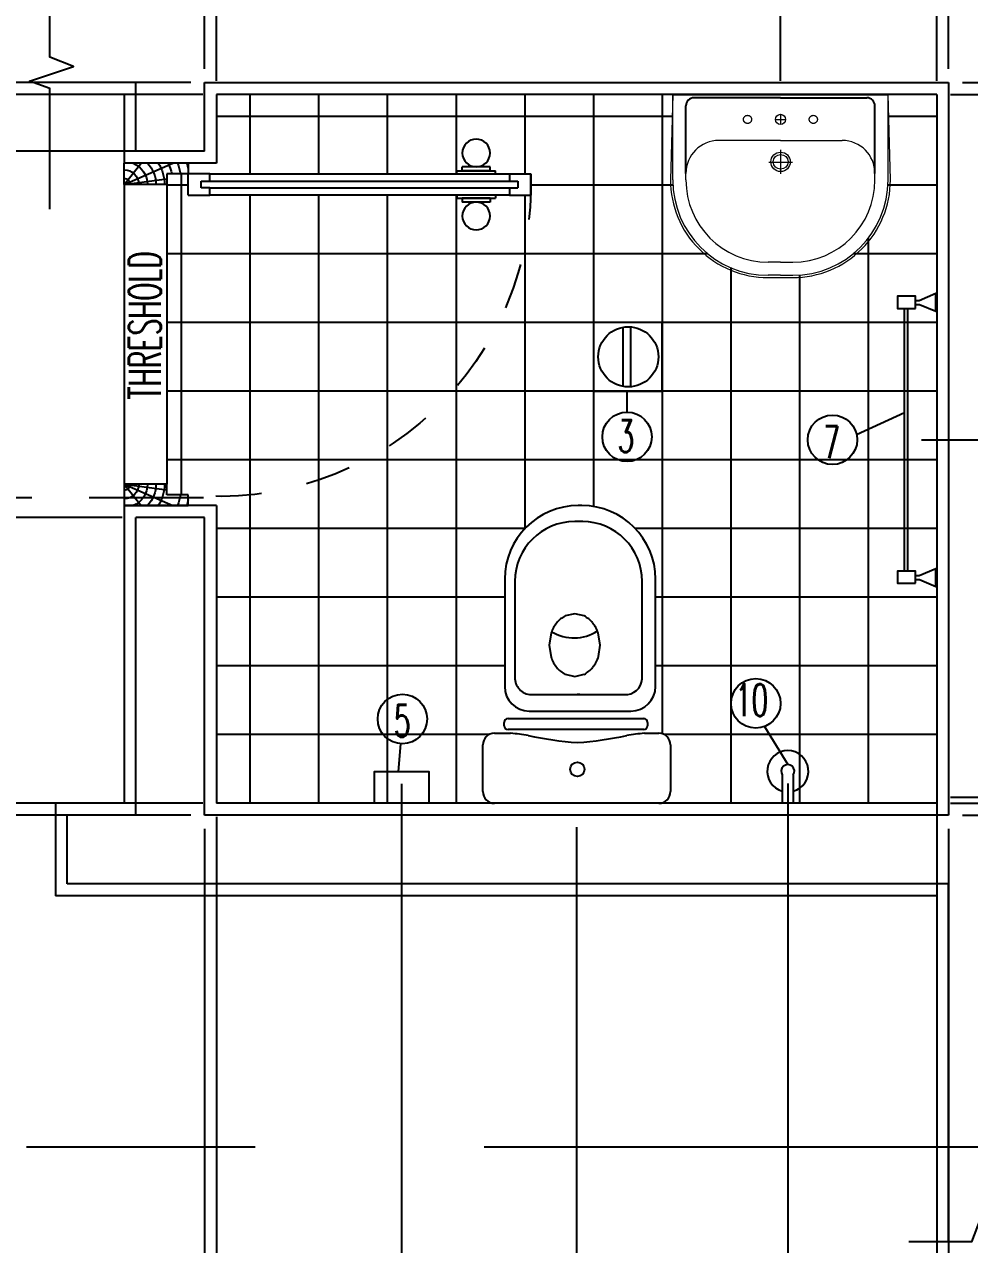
# Model space of a CAD drawing. Extents: x 417682.5 to 417711.4, y 43413.5 to 43433.4.
# Drawn here: x 417685.286 to 417687.35, y 43428.688 to 43431.353 of the extents above; entities that cross this region are included whole.
import ezdxf

# ---------------------------------------------------------------- set-up
doc = ezdxf.new("R2010")
doc.units = 0
doc.header["$MEASUREMENT"] = 0
doc.header["$PDMODE"] = 3
doc.header["$PDSIZE"] = 0.1
for name, pattern in [('CENTERX2', [4, 2.5, -0.5, 0.5, -0.5]), ('DASHED', [0.75, 0.5, -0.25]), ('HIDDEN', [0.375, 0.25, -0.125])]:
    doc.linetypes.add(name, pattern=pattern)
doc.layers.get('0').update_dxf_attribs({"linetype": 'CONTINUOUS'})
doc.layers.get('DEFPOINTS').update_dxf_attribs({"linetype": 'CONTINUOUS'})
for name, color, linetype in [('2', 2, 'CONTINUOUS'), ('AXES', 11, 'CENTERX2'), ('DIM-NEW', 4, 'CONTINUOUS'), ('Dimout', 4, 'CONTINUOUS'), ('DOOR', 4, 'CONTINUOUS'), ('DW', 7, 'CONTINUOUS'), ('ELE', 3, 'CONTINUOUS'), ('ELEV-MARK', 6, 'CONTINUOUS'), ('FIX', 3, 'CONTINUOUS'), ('JUMP', 2, 'CONTINUOUS'), ('Plaster', 7, 'CONTINUOUS'), ('SUNI-FUR', 3, 'CONTINUOUS'), ('Tile', 5, 'CONTINUOUS'), ('TXT', 2, 'CONTINUOUS'), ('WALL', 6, 'CONTINUOUS')]:
    doc.layers.add(name, color=color, linetype=linetype)
doc.styles.add('ROMANS', font='ROMANS.shx', dxfattribs={"width": 0.6})
doc.dimstyles.new('R50', dxfattribs={"dimscale": 0, "dimtxt": 0.06, "dimasz": 0.03, "dimexe": 0.03, "dimexo": 0.03, "dimgap": 0.03, "dimtad": 1, "dimdec": 0, "dimlfac": 1000, "dimzin": 13, "dimdsep": 46, "dimtxsty": 'ROMANS', "dimblk": 'ARCHTICK', "dimcen": 0.09, "dimclrd": 4, "dimclre": 4, "dimclrt": 2, "dimadec": 0, "dimazin": 0, "dimtfac": 1, "dimtdec": 0, "dimtofl": 0, "dimtmove": 2, "dimatfit": 3, "dimldrblk": 'CLOSEDBLANK', "dimfxl": 0, "dimtolj": 1, "dimtzin": 0, "dimarcsym": 0})

# ---------------------------------------------------------------- blocks, each defined once
blk = doc.blocks.new('A$C3CD36B94')
at = {"layer": 'DOOR', "color": 0, "linetype": 'ByBlock'}
for p, q in [((105.9, 950.4), (55.9, 950.4)), ((55.9, 800.4), (55.9, 950.4)), ((105.9, 850.4), (105.9, 950.4)), ((805.9, 950.4), (855.9, 950.4)), ((805.9, 850.4), (805.9, 950.4)), ((855.9, 800.4), (855.9, 950.4)), ((855.9, 950.4), (855.9, 800.4)), ((80.9, 850.4), (105.9, 850.4)), ((80.9, 800.4), (80.9, 850.4)), ((830.9, 850.4), (805.9, 850.4)), ((830.9, 800.4), (830.9, 850.4)), ((55.9, 800.4), (80.9, 800.4)), ((130.9, 800.4), (80.9, 800.4)), ((80.9, 750.4), (80.9, 800.4)), ((130.9, 800.4), (130.9, 750.4)), ((855.9, 800.4), (830.9, 800.4)), ((113.9, 770.4), (97.9, 770.4)), ((97.9, 770.4), (97.9, 750.4)), ((113.9, 750.4), (113.9, 770.4)), ((97.9, 750.4), (80.9, 750.4)), ((130.9, 750.4), (113.9, 750.4)), ((73.7, 172.8), (73.7, 82.8)), ((80.9, 172.8), (73.7, 172.8)), ((130.9, 172.8), (138.1, 172.8)), ((138.1, 172.8), (138.1, 82.8)), ((64.7, 95.4), (64.7, 160.2)), ((73.7, 160.2), (64.7, 160.2)), ((73.7, 95.4), (73.7, 160.2)), ((138.1, 95.4), (138.1, 160.2)), ((138.1, 160.2), (147.1, 160.2)), ((147.1, 95.4), (147.1, 160.2)), ((73.7, 95.4), (64.7, 95.4)), ((138.1, 95.4), (147.1, 95.4)), ((80.9, 82.8), (73.7, 82.8)), ((130.9, 82.8), (138.1, 82.8)), ((80.9, 50.4), (80.9, 0.4)), ((80.9, 50.4), (97.9, 50.4)), ((97.9, 50.4), (97.9, 30.4)), ((97.9, 30.4), (113.9, 30.4)), ((113.9, 50.4), (113.9, 30.4)), ((113.9, 50.4), (130.9, 50.4)), ((130.9, 50.4), (130.9, 0.4)), ((130.9, 0.4), (80.9, 0.4)), ((80.9, 0.4), (130.9, 0.4))]:
    blk.add_line(p, q, dxfattribs=at)
at = {"layer": 'DOOR', "color": 9, "linetype": 'ByBlock'}
for p, q in [((105.9, 950.4), (55.9, 910.3)), ((105.9, 950.4), (55.9, 836.7)), ((105.9, 950.4), (92.6, 850.4)), ((805.9, 950.4), (819.3, 850.4)), ((805.9, 950.4), (855.9, 836.7)), ((805.9, 950.4), (855.9, 910.3))]:
    blk.add_line(p, q, dxfattribs=at)
at = {"layer": 'DOOR', "linetype": 'ByBlock'}
for p, q in [((80.9, 750.4), (80.9, 50.4)), ((97.9, 750.4), (97.9, 50.4)), ((113.9, 750.4), (113.9, 50.4)), ((130.9, 50.4), (130.9, 750.4))]:
    blk.add_line(p, q, dxfattribs=at)
at = {"layer": 'DOOR', "color": 0, "linetype": 'ByBlock'}
for centre in [(32.4, 127.8), (179.5, 127.8)]:
    blk.add_circle(centre, 32.4, dxfattribs=at)
at = {"layer": 'DOOR', "color": 9, "linetype": 'ByBlock'}
for centre, radius, start, end in [((105.9, 950.4), 34.4, 180, 270), ((105.9, 950.4), 14.4, 180, 270), ((805.9, 950.4), 34.4, 270, 0), ((805.9, 950.4), 14.4, 270, 0), ((105.9, 950.4), 54.4, 203.2074, 270), ((805.9, 950.4), 54.4, 270, 336.7926), ((105.9, 950.4), 74.4, 227.7764, 270), ((805.9, 950.4), 74.4, 270, 312.2236), ((105.9, 950.4), 94.4, 238.0182, 270), ((805.9, 950.4), 94.4, 270, 301.9818), ((105.9, 950.4), 114.4, 244.0838, 257.3774), ((105.9, 950.4), 134.4, 248.1598, 259.28), ((105.9, 950.4), 154.4, 251.1053, 256.2858), ((805.9, 950.4), 134.4, 280.72, 291.8402), ((805.9, 950.4), 154.4, 283.7142, 288.8947)]:
    blk.add_arc(centre, radius, start, end, dxfattribs=at)
at = {"layer": 'DOOR', "linetype": 'HIDDEN', "ltscale": 0.5}
blk.add_arc((105.9, 728.6), 728.6, 268.0335, 5.6617, dxfattribs=at)
blk = doc.blocks.new('2')
at = {"layer": 'SUNI-FUR', "linetype": 'Continuous'}
for p, q in [((0.0137, 0.765), (0.0041, 0.765)), ((0.0159, 0.7241), (-0.0034, 0.7241)), ((-0.1849, 0.576), (-0.1849, 0.2998)), ((-0.1587, 0.5702), (-0.1587, 0.3197)), ((0.1683, 0.3197), (0.1683, 0.5702)), ((0.2027, 0.2998), (0.2027, 0.576)), ((-0.005, 0.4872), (-0.0292, 0.4813)), ((0.0193, 0.4813), (-0.005, 0.4872)), ((-0.0651, 0.438), (-0.0703, 0.4064)), ((0.0603, 0.4064), (0.0551, 0.438)), ((-0.0703, 0.4064), (-0.0651, 0.3747)), ((0.0565, 0.3772), (0.0603, 0.4064)), ((-0.0292, 0.3314), (-0.005, 0.3255)), ((-0.005, 0.3255), (0.0193, 0.3314)), ((-0.1129, 0.2792), (0.0084, 0.2792)), ((0.0012, 0.2792), (0.1226, 0.2792)), ((0.0084, 0.2792), (0.0012, 0.2792)), ((-0.1219, 0.2368), (0.0089, 0.2368)), ((0.0089, 0.2368), (0.1397, 0.2368)), ((-0.1863, 0.1994), (-0.1863, 0.2076)), ((-0.1763, 0.2176), (0.1724, 0.2176)), ((0.1724, 0.1894), (-0.1763, 0.1894)), ((0.1824, 0.2076), (0.1824, 0.1994)), ((-0.2113, 0.1798), (-0.1699, 0.1798)), ((0.1743, 0.1798), (0.2113, 0.1798)), ((0.1743, 0.1798), (0.1743, 0.1798)), ((-0.2413, 0.03), (-0.2413, 0.1498)), ((0.2413, 0.1498), (0.2413, 0.03)), ((0.2113, 0), (-0.2113, 0))]:
    blk.add_line(p, q, dxfattribs=at)
blk.add_circle((0.0019, 0.0872), 0.0184, dxfattribs=at)
for centre, radius, start, end in [((0.0041, 0.576), 0.189, 90, 180), ((0.0137, 0.576), 0.189, 0, 90), ((-0.0048, 0.5702), 0.1539, 90, 180), ((0.0144, 0.5702), 0.1539, 0, 90), ((0.0019, 0.4207), 0.0682, 117.1532, 141.0758), ((-0.0119, 0.4207), 0.0682, 38.9242, 62.8468), ((0.0126, 0.412), 0.082, 141.0758, 161.504), ((-0.0074, 0.5367), 0.1117, 239.4234, 302.9162), ((-0.0226, 0.412), 0.082, 18.496, 38.9242), ((-0.0289, 0.4058), 0.0901, 321.0758, 341.504), ((0.0126, 0.4007), 0.082, 198.496, 218.9242), ((0.0019, 0.392), 0.0682, 218.9242, 242.8468), ((-0.0119, 0.392), 0.0682, 297.1532, 321.0758), ((-0.1156, 0.3224), 0.0432, 183.5129, 273.5129), ((0.1252, 0.3224), 0.0432, 266.4871, 356.4871), ((-0.1219, 0.2998), 0.063, 180, 270), ((0.1397, 0.2998), 0.063, 270, 0), ((-0.1763, 0.2076), 0.01, 90, 180), ((-0.1763, 0.1994), 0.01, 180, 270), ((0.1724, 0.2076), 0.01, 0, 90), ((0.1724, 0.1994), 0.01, 270, 0), ((-0.2113, 0.1498), 0.03, 90, 180), ((-0.2015, -0.2523), 0.4332, 79.7535, 85.8109), ((0.0746, 1.126), 0.9726, 258.1938, 265.7347), ((-0.0701, 1.126), 0.9726, 274.2653, 281.8062), ((0.2059, -0.2523), 0.4332, 94.1891, 100.2465), ((0.2113, 0.1498), 0.03, 0, 90), ((-0.2113, 0.03), 0.03, 180, 270), ((0.2113, 0.03), 0.03, 270, 0)]:
    blk.add_arc(centre, radius, start, end, dxfattribs=at)
blk = doc.blocks.new('LAV-003')
at = {"layer": 'FIX', "linetype": 'ByBlock'}
blk.add_line((-327.5, -25), (327.5, -25), dxfattribs=at)
at = {"layer": 'FIX', "linetype": 'Continuous', "lineweight": 20}
for p, q in [((-327.5, -285), (-327.5, -25)), ((327.5, -285), (327.5, -25)), ((0, -165), (-187.5, -165)), ((0, -165), (187.5, -165)), ((-287.5, -285), (-287.5, -265)), ((287.5, -285), (287.5, -265)), ((0, -535), (-37.5, -535)), ((0, -535), (37.5, -535)), ((0, -575), (-37.5, -575)), ((0, -575), (37.5, -575))]:
    blk.add_line(p, q, dxfattribs=at)
at = {"layer": 'FIX', "linetype": 'ByBlock', "ltscale": 0.3}
for p, q in [((0, -35), (-262.5, -35)), ((0, -35), (262.5, -35)), ((-287.5, -265), (-287.5, -60)), ((287.5, -265), (287.5, -60))]:
    blk.add_line(p, q, dxfattribs=at)
at = {"layer": 'FIX', "lineweight": 20}
for p, q in [((-15.6, -100.9), (15.5, -100.9)), ((0, -85.4), (0, -116.5))]:
    blk.add_line(p, q, dxfattribs=at)
at = {"layer": 'FIX', "linetype": 'DASHED', "lineweight": 20, "ltscale": 0.04}
for p, q in [((0, -193.9), (0, -266.1)), ((-35.7, -230.5), (36.6, -230.5))]:
    blk.add_line(p, q, dxfattribs=at)
at = {"layer": 'FIX', "linetype": 'Continuous', "lineweight": 20}
blk.add_lwpolyline([(294.8, -25), (0, -25), (-327.5, -25), (-334.5, -285, 0.414214), (-37.5, -582), (0, -582), (37.5, -582, 0.414214), (334.5, -285), (327.5, -25), (0, -25)], format="xyb", dxfattribs=at)
at = {"layer": 'FIX', "linetype": 'HIDDEN', "lineweight": 20, "ltscale": 0.05}
for centre in [(-100, -100.9), (100, -100.9)]:
    blk.add_circle(centre, 12.4, dxfattribs=at)
at = {"layer": 'FIX', "lineweight": 20}
for centre, radius in [((0, -100.9), 15.5), ((0.5, -230), 29.5), ((0.5, -230), 22.5)]:
    blk.add_circle(centre, radius, dxfattribs=at)
at = {"layer": 'FIX', "linetype": 'ByBlock', "ltscale": 0.3}
for centre, start, end in [((-262.5, -60), 90, 180), ((262.5, -60), 0, 90)]:
    blk.add_arc(centre, 25, start, end, dxfattribs=at)
at = {"layer": 'FIX', "linetype": 'Continuous', "lineweight": 20}
for centre, radius, start, end in [((-187.5, -265), 100, 90, 180), ((187.5, -265), 100, 0, 90), ((-37.5, -285), 290, 180, 270), ((-37.5, -285), 250, 180, 270), ((37.5, -285), 290, 270, 0), ((37.5, -285), 250, 270, 0)]:
    blk.add_arc(centre, radius, start, end, dxfattribs=at)
blk = doc.blocks.new('A$C785E76E1')
at = {"layer": 'JUMP'}
for p, q in [((0.033, 0.0529), (0.033, 0.1149)), ((0.057, 0.0529), (0.057, 0.1149))]:
    blk.add_line(p, q, dxfattribs=at)
for radius, start, end in [(0.045, 105.4782, 74.5218), (0.0144, 146.4427, 33.5573)]:
    blk.add_arc((0.045, 0.045), radius, start, end, dxfattribs=at)
blk = doc.blocks.new('_ARCHTICK')
at = {"color": 0, "linetype": 'ByBlock', "const_width": 0.15}
blk.add_lwpolyline([(-0.5, -0.5), (0.5, 0.5)], dxfattribs=at)
blk = doc.blocks.new('*D38')
at = {"layer": '2', "color": 4, "lineweight": -2}
for p, q in [((417686.1095, 43429.6944), (417686.1095, 43427.9068)), ((417686.4918, 43429.5995), (417686.4918, 43427.9068)), ((417686.1095, 43427.9368), (417686.4918, 43427.9368))]:
    blk.add_line(p, q, dxfattribs=at)
at = {"layer": 'DEFPOINTS', "color": 0}
for p in [(417686.1095, 43429.7244), (417686.4918, 43429.6295), (417686.4918, 43427.9368)]:
    blk.add_point(p, dxfattribs=at)
at = {"layer": '2', "color": 4, "lineweight": -2, "xscale": 0.03, "yscale": 0.03, "zscale": 0.03, "rotation": 180}
blk.add_blockref('_ARCHTICK', (417686.1095, 43427.9368), dxfattribs=at)
at = {"layer": '2', "color": 4, "lineweight": -2, "xscale": 0.03, "yscale": 0.03, "zscale": 0.03}
blk.add_blockref('_ARCHTICK', (417686.4918, 43427.9368), dxfattribs=at)
at = {"layer": '2', "color": 2, "insert": (417686.3006, 43427.9968), "char_height": 0.06, "attachment_point": 5, "style": 'ROMANS'}
blk.add_mtext('\\A1;382', dxfattribs=at)
blk = doc.blocks.new('_ClosedBlank')
at = {"color": 0, "linetype": 'ByBlock', "lineweight": -2}
for p, q in [((-1, 0.167), (0, 0)), ((-1, 0.167), (-1, -0.167)), ((0, 0), (-1, -0.167))]:
    blk.add_line(p, q, dxfattribs=at)
blk = doc.blocks.new('*D39')
at = {"layer": '2', "color": 4, "lineweight": -2}
for p, q in [((417686.953, 43429.6955), (417686.953, 43427.9068)), ((417686.4918, 43429.5995), (417686.4918, 43427.9068)), ((417686.4918, 43427.9368), (417686.953, 43427.9368))]:
    blk.add_line(p, q, dxfattribs=at)
at = {"layer": 'DEFPOINTS', "color": 0}
for p in [(417686.953, 43429.7255), (417686.4918, 43429.6295), (417686.953, 43427.9368)]:
    blk.add_point(p, dxfattribs=at)
at = {"layer": '2', "color": 4, "lineweight": -2, "xscale": 0.03, "yscale": 0.03, "zscale": 0.03, "rotation": 180}
blk.add_blockref('_ARCHTICK', (417686.4918, 43427.9368), dxfattribs=at)
at = {"layer": '2', "color": 4, "lineweight": -2, "xscale": 0.03, "yscale": 0.03, "zscale": 0.03}
blk.add_blockref('_ARCHTICK', (417686.953, 43427.9368), dxfattribs=at)
at = {"layer": '2', "color": 2, "insert": (417686.7224, 43427.9968), "char_height": 0.06, "attachment_point": 5, "style": 'ROMANS'}
blk.add_mtext('\\A1;461', dxfattribs=at)
blk = doc.blocks.new('A$C31925312')
at = {"layer": 'FIX'}
for p, q in [((0.0486, 0.625), (0.0838, 0.6402)), ((0.0838, 0.6402), (0.0859, 0.6402)), ((0.0838, 0.6402), (0.0838, 0.6007)), ((0.0845, 0.6402), (0.0845, 0.6007)), ((0.085, 0.6402), (0.085, 0.6007)), ((0.0856, 0.6402), (0.0856, 0.6007)), ((0.0395, 0.625), (0.0486, 0.625)), ((0.0395, 0.6163), (0.0476, 0.6163)), ((0.0476, 0.6163), (0.0838, 0.6007)), ((0.0224, 0.6066), (0.0159, 0.6066)), ((0.0838, 0.6007), (0.0859, 0.6007)), ((0.0486, 0.0242), (0.0838, 0.0394)), ((0.0838, 0.0394), (0.0838, 0)), ((0.0838, 0.0394), (0.0859, 0.0394)), ((0.0845, 0.0394), (0.0845, 0)), ((0.085, 0.0394), (0.085, 0)), ((0.0856, 0.0394), (0.0856, 0)), ((0.0395, 0.0242), (0.0486, 0.0242)), ((0.0395, 0.0156), (0.0476, 0.0156)), ((0.0476, 0.0156), (0.0838, 0)), ((0.0838, 0), (0.0859, 0))]:
    blk.add_line(p, q, dxfattribs=at)
for points in [[(0.0395, 0.6333), (0.0395, 0.6065), (0, 0.6065), (0, 0.6333)], [(0.0395, 0.0333), (0.0395, 0.0065), (0, 0.0065), (0, 0.0333)]]:
    blk.add_lwpolyline(points, close=True, dxfattribs=at)
blk.add_lwpolyline([(0.0159, 0.6066), (0.0159, 0.0333), (0.0224, 0.0333), (0.0224, 0.6066)], dxfattribs=at)
blk = doc.blocks.new('A$C67076F16')
at = {"layer": 'DIM-NEW'}
for p, q in [((0.0138, 0.1136), (0.1863, 0.1136)), ((0.0127, 0.0913), (0.1876, 0.0913))]:
    blk.add_line(p, q, dxfattribs=at)
at = {"layer": 'DW'}
blk.add_lwpolyline([(0, 0.2), (0, 0), (0.2, 0), (0.2, 0.2)], close=True, dxfattribs=at)
at = {"layer": 'FIX', "color": 2}
blk.add_circle((0.1, 0.0983), 0.0876, dxfattribs=at)
blk = doc.blocks.new('*D40')
at = {"layer": '2', "color": 4, "lineweight": -2}
for p, q in [((417686.953, 43429.6655), (417686.953, 43427.9068)), ((417687.2783, 43429.6655), (417687.2783, 43427.9068)), ((417686.953, 43427.9368), (417687.2783, 43427.9368))]:
    blk.add_line(p, q, dxfattribs=at)
at = {"layer": 'DEFPOINTS', "color": 0}
for p in [(417686.953, 43429.6955), (417687.2783, 43429.6955), (417687.2783, 43427.9368)]:
    blk.add_point(p, dxfattribs=at)
at = {"layer": '2', "color": 4, "lineweight": -2, "xscale": 0.03, "yscale": 0.03, "zscale": 0.03, "rotation": 180}
blk.add_blockref('_ARCHTICK', (417686.953, 43427.9368), dxfattribs=at)
at = {"layer": '2', "color": 4, "lineweight": -2, "xscale": 0.03, "yscale": 0.03, "zscale": 0.03}
blk.add_blockref('_ARCHTICK', (417687.2783, 43427.9368), dxfattribs=at)
at = {"layer": '2', "color": 2, "insert": (417687.1156, 43427.9968), "char_height": 0.06, "attachment_point": 5, "style": 'ROMANS'}
blk.add_mtext('\\A1;325', dxfattribs=at)
blk = doc.blocks.new('*D41')
at = {"layer": '2', "color": 4, "lineweight": -2}
for p, q in [((417685.7053, 43429.622), (417685.7053, 43427.9068)), ((417686.1095, 43429.622), (417686.1095, 43427.9068)), ((417686.1095, 43427.9368), (417685.7053, 43427.9368))]:
    blk.add_line(p, q, dxfattribs=at)
at = {"layer": 'DEFPOINTS', "color": 0}
for p in [(417685.7053, 43429.652), (417686.1095, 43429.652), (417685.7053, 43427.9368)]:
    blk.add_point(p, dxfattribs=at)
at = {"layer": '2', "color": 4, "lineweight": -2, "xscale": 0.03, "yscale": 0.03, "zscale": 0.03, "rotation": 180}
blk.add_blockref('_ARCHTICK', (417685.7053, 43427.9368), dxfattribs=at)
at = {"layer": '2', "color": 4, "lineweight": -2, "xscale": 0.03, "yscale": 0.03, "zscale": 0.03}
blk.add_blockref('_ARCHTICK', (417686.1095, 43427.9368), dxfattribs=at)
at = {"layer": '2', "color": 2, "insert": (417685.9074, 43427.9968), "char_height": 0.06, "attachment_point": 5, "style": 'ROMANS'}
blk.add_mtext('\\A1;404', dxfattribs=at)
blk = doc.blocks.new('*D42')
at = {"layer": '2', "color": 4, "lineweight": -2}
for p, q in [((417685.7053, 43429.622), (417685.7053, 43427.7661)), ((417687.2783, 43429.622), (417687.2783, 43427.7661)), ((417685.7053, 43427.7961), (417687.2783, 43427.7961))]:
    blk.add_line(p, q, dxfattribs=at)
at = {"layer": 'DEFPOINTS', "color": 0}
for p in [(417685.7053, 43429.652), (417687.2783, 43429.652), (417687.2783, 43427.7961)]:
    blk.add_point(p, dxfattribs=at)
at = {"layer": '2', "color": 4, "lineweight": -2, "xscale": 0.03, "yscale": 0.03, "zscale": 0.03, "rotation": 180}
blk.add_blockref('_ARCHTICK', (417685.7053, 43427.7961), dxfattribs=at)
at = {"layer": '2', "color": 4, "lineweight": -2, "xscale": 0.03, "yscale": 0.03, "zscale": 0.03}
blk.add_blockref('_ARCHTICK', (417687.2783, 43427.7961), dxfattribs=at)
at = {"layer": '2', "color": 2, "insert": (417686.4918, 43427.8561), "char_height": 0.06, "attachment_point": 5, "style": 'ROMANS'}
blk.add_mtext('\\A1;1573', dxfattribs=at)
blk = doc.blocks.new('*D43')
at = {"layer": '2', "color": 4, "lineweight": -2}
for p, q in [((417685.6793, 43429.596), (417685.6793, 43427.6334)), ((417687.3043, 43429.596), (417687.3043, 43427.6334)), ((417687.3043, 43427.6634), (417685.6793, 43427.6634))]:
    blk.add_line(p, q, dxfattribs=at)
at = {"layer": 'DEFPOINTS', "color": 0}
for p in [(417685.6793, 43429.626), (417687.3043, 43429.626), (417685.6793, 43427.6634)]:
    blk.add_point(p, dxfattribs=at)
at = {"layer": '2', "color": 4, "lineweight": -2, "xscale": 0.03, "yscale": 0.03, "zscale": 0.03, "rotation": 180}
blk.add_blockref('_ARCHTICK', (417685.6793, 43427.6634), dxfattribs=at)
at = {"layer": '2', "color": 4, "lineweight": -2, "xscale": 0.03, "yscale": 0.03, "zscale": 0.03}
blk.add_blockref('_ARCHTICK', (417687.3043, 43427.6634), dxfattribs=at)
at = {"layer": '2', "color": 2, "insert": (417686.4918, 43427.7234), "char_height": 0.06, "attachment_point": 5, "style": 'ROMANS'}
blk.add_mtext('\\A1;1625', dxfattribs=at)
blk = doc.blocks.new('*D44')
at = {"layer": '2', "color": 4, "lineweight": -2}
for p, q in [((417687.3083, 43431.2), (417688.4667, 43431.2)), ((417688.4367, 43431.2), (417688.4367, 43430.4457)), ((417687.2447, 43430.4457), (417688.4667, 43430.4457))]:
    blk.add_line(p, q, dxfattribs=at)
at = {"layer": 'DEFPOINTS', "color": 0}
for p in [(417687.2783, 43431.2), (417687.2147, 43430.4457), (417688.4367, 43430.4457)]:
    blk.add_point(p, dxfattribs=at)
at = {"layer": '2', "color": 4, "lineweight": -2, "xscale": 0.03, "yscale": 0.03, "zscale": 0.03}
for p, rotation in [((417688.4367, 43431.2), 90), ((417688.4367, 43430.4457), 270)]:
    blk.add_blockref('_ARCHTICK', p, dxfattribs=dict(at, rotation=rotation))
at = {"layer": '2', "color": 2, "insert": (417688.3767, 43430.8229), "char_height": 0.06, "attachment_point": 5, "rotation": 90, "style": 'ROMANS'}
blk.add_mtext('\\A1;754', dxfattribs=at)
blk = doc.blocks.new('*D45')
at = {"layer": '2', "color": 4, "lineweight": -2}
for p, q in [((417687.2747, 43430.4457), (417688.4667, 43430.4457)), ((417688.4367, 43430.4457), (417688.4367, 43429.652)), ((417687.3083, 43429.652), (417688.4667, 43429.652))]:
    blk.add_line(p, q, dxfattribs=at)
at = {"layer": 'DEFPOINTS', "color": 0}
for p in [(417687.2447, 43430.4457), (417687.2783, 43429.652), (417688.4367, 43429.652)]:
    blk.add_point(p, dxfattribs=at)
at = {"layer": '2', "color": 4, "lineweight": -2, "xscale": 0.03, "yscale": 0.03, "zscale": 0.03}
for p, rotation in [((417688.4367, 43430.4457), 90), ((417688.4367, 43429.652), 270)]:
    blk.add_blockref('_ARCHTICK', p, dxfattribs=dict(at, rotation=rotation))
at = {"layer": '2', "color": 2, "insert": (417688.3767, 43430.0489), "char_height": 0.06, "attachment_point": 5, "rotation": 90, "style": 'ROMANS'}
blk.add_mtext('\\A1;794', dxfattribs=at)
blk = doc.blocks.new('*D46')
at = {"layer": '2', "color": 4, "lineweight": -2}
for p, q in [((417687.3083, 43431.2), (417688.5984, 43431.2)), ((417688.5684, 43429.6655), (417688.5684, 43431.2)), ((417687.3083, 43429.6655), (417688.5984, 43429.6655))]:
    blk.add_line(p, q, dxfattribs=at)
at = {"layer": 'DEFPOINTS', "color": 0}
for p in [(417687.2783, 43431.2), (417688.5684, 43431.2), (417687.2783, 43429.6655)]:
    blk.add_point(p, dxfattribs=at)
at = {"layer": '2', "color": 4, "lineweight": -2, "xscale": 0.03, "yscale": 0.03, "zscale": 0.03}
for p, rotation in [((417688.5684, 43431.2), 90), ((417688.5684, 43429.6655), 270)]:
    blk.add_blockref('_ARCHTICK', p, dxfattribs=dict(at, rotation=rotation))
at = {"layer": '2', "color": 2, "insert": (417688.5084, 43430.4327), "char_height": 0.06, "attachment_point": 5, "rotation": 90, "style": 'ROMANS'}
blk.add_mtext('\\A1;1535', dxfattribs=at)
blk = doc.blocks.new('*D47')
at = {"layer": '2', "color": 4, "lineweight": -2}
for p, q in [((417687.3343, 43431.226), (417688.7187, 43431.226)), ((417688.6887, 43431.226), (417688.6887, 43429.626)), ((417687.3343, 43429.626), (417688.7187, 43429.626))]:
    blk.add_line(p, q, dxfattribs=at)
at = {"layer": 'DEFPOINTS', "color": 0}
for p in [(417687.3043, 43431.226), (417687.3043, 43429.626), (417688.6887, 43429.626)]:
    blk.add_point(p, dxfattribs=at)
at = {"layer": '2', "color": 4, "lineweight": -2, "xscale": 0.03, "yscale": 0.03, "zscale": 0.03}
for p, rotation in [((417688.6887, 43431.226), 90), ((417688.6887, 43429.626), 270)]:
    blk.add_blockref('_ARCHTICK', p, dxfattribs=dict(at, rotation=rotation))
at = {"layer": '2', "color": 2, "insert": (417688.6287, 43430.426), "char_height": 0.06, "attachment_point": 5, "rotation": 90, "style": 'ROMANS'}
blk.add_mtext('\\A1;1600', dxfattribs=at)
blk = doc.blocks.new('*D48')
at = {"layer": '2', "color": 4, "lineweight": -2}
for p, q in [((417686.9369, 43431.23), (417686.9369, 43432.3039)), ((417687.2783, 43431.23), (417687.2783, 43432.3039)), ((417687.2783, 43432.2739), (417686.9369, 43432.2739))]:
    blk.add_line(p, q, dxfattribs=at)
at = {"layer": 'DEFPOINTS', "color": 0}
for p in [(417686.9369, 43432.2739), (417686.9369, 43431.2), (417687.2783, 43431.2)]:
    blk.add_point(p, dxfattribs=at)
at = {"layer": '2', "color": 4, "lineweight": -2, "xscale": 0.03, "yscale": 0.03, "zscale": 0.03, "rotation": 180}
blk.add_blockref('_ARCHTICK', (417686.9369, 43432.2739), dxfattribs=at)
at = {"layer": '2', "color": 4, "lineweight": -2, "xscale": 0.03, "yscale": 0.03, "zscale": 0.03}
blk.add_blockref('_ARCHTICK', (417687.2783, 43432.2739), dxfattribs=at)
at = {"layer": '2', "color": 2, "insert": (417687.1076, 43432.3339), "char_height": 0.06, "attachment_point": 5, "style": 'ROMANS'}
blk.add_mtext('\\A1;341', dxfattribs=at)
blk = doc.blocks.new('*D49')
at = {"layer": '2', "color": 4, "lineweight": -2}
for p, q in [((417685.7053, 43431.23), (417685.7053, 43432.3039)), ((417686.9369, 43431.23), (417686.9369, 43432.3039)), ((417686.9369, 43432.2739), (417685.7053, 43432.2739))]:
    blk.add_line(p, q, dxfattribs=at)
at = {"layer": 'DEFPOINTS', "color": 0}
for p in [(417685.7053, 43432.2739), (417685.7053, 43431.2), (417686.9369, 43431.2)]:
    blk.add_point(p, dxfattribs=at)
at = {"layer": '2', "color": 4, "lineweight": -2, "xscale": 0.03, "yscale": 0.03, "zscale": 0.03, "rotation": 180}
blk.add_blockref('_ARCHTICK', (417685.7053, 43432.2739), dxfattribs=at)
at = {"layer": '2', "color": 4, "lineweight": -2, "xscale": 0.03, "yscale": 0.03, "zscale": 0.03}
blk.add_blockref('_ARCHTICK', (417686.9369, 43432.2739), dxfattribs=at)
at = {"layer": '2', "color": 2, "insert": (417686.3211, 43432.3339), "char_height": 0.06, "attachment_point": 5, "style": 'ROMANS'}
blk.add_mtext('\\A1;1232', dxfattribs=at)
blk = doc.blocks.new('*D51')
at = {"layer": '2', "color": 4, "lineweight": -2}
for p, q in [((417685.6793, 43431.256), (417685.6793, 43432.5743)), ((417687.3043, 43431.256), (417687.3043, 43432.5743)), ((417687.3043, 43432.5443), (417685.6793, 43432.5443))]:
    blk.add_line(p, q, dxfattribs=at)
at = {"layer": 'DEFPOINTS', "color": 0}
for p in [(417685.6793, 43432.5443), (417685.6793, 43431.226), (417687.3043, 43431.226)]:
    blk.add_point(p, dxfattribs=at)
at = {"layer": '2', "color": 4, "lineweight": -2, "xscale": 0.03, "yscale": 0.03, "zscale": 0.03, "rotation": 180}
blk.add_blockref('_ARCHTICK', (417685.6793, 43432.5443), dxfattribs=at)
at = {"layer": '2', "color": 4, "lineweight": -2, "xscale": 0.03, "yscale": 0.03, "zscale": 0.03}
blk.add_blockref('_ARCHTICK', (417687.3043, 43432.5443), dxfattribs=at)
at = {"layer": '2', "color": 2, "insert": (417686.4918, 43432.6043), "char_height": 0.06, "attachment_point": 5, "style": 'ROMANS'}
blk.add_mtext('\\A1;1625', dxfattribs=at)
blk = doc.blocks.new('*D52')
at = {"layer": '2', "color": 4, "lineweight": -2}
for p, q in [((417685.6753, 43431.2), (417684.6786, 43431.2)), ((417684.7086, 43431.2), (417684.7086, 43431.076)), ((417685.6493, 43431.076), (417684.6786, 43431.076))]:
    blk.add_line(p, q, dxfattribs=at)
at = {"layer": 'DEFPOINTS', "color": 0}
for p in [(417685.7053, 43431.2), (417684.7086, 43431.076), (417685.6793, 43431.076)]:
    blk.add_point(p, dxfattribs=at)
at = {"layer": '2', "color": 4, "lineweight": -2, "xscale": 0.03, "yscale": 0.03, "zscale": 0.03}
for p, rotation in [((417684.7086, 43431.2), 90), ((417684.7086, 43431.076), 270)]:
    blk.add_blockref('_ARCHTICK', p, dxfattribs=dict(at, rotation=rotation))
at = {"layer": '2', "color": 2, "insert": (417684.6036, 43431.138), "char_height": 0.06, "attachment_point": 5, "rotation": 90, "style": 'ROMANS'}
blk.add_mtext('\\A1;124', dxfattribs=at)
blk = doc.blocks.new('*D53')
at = {"layer": '2', "color": 4, "lineweight": -2}
for p, q in [((417685.4993, 43431.076), (417684.6786, 43431.076)), ((417684.7086, 43431.076), (417684.7086, 43430.276)), ((417685.4992, 43430.276), (417684.6786, 43430.276))]:
    blk.add_line(p, q, dxfattribs=at)
at = {"layer": 'DEFPOINTS', "color": 0}
for p in [(417685.5293, 43431.076), (417684.7086, 43430.276), (417685.5292, 43430.276)]:
    blk.add_point(p, dxfattribs=at)
at = {"layer": '2', "color": 4, "lineweight": -2, "xscale": 0.03, "yscale": 0.03, "zscale": 0.03}
for p, rotation in [((417684.7086, 43431.076), 90), ((417684.7086, 43430.276), 270)]:
    blk.add_blockref('_ARCHTICK', p, dxfattribs=dict(at, rotation=rotation))
at = {"layer": '2', "color": 2, "insert": (417684.6486, 43430.676), "char_height": 0.06, "attachment_point": 5, "rotation": 90, "style": 'ROMANS'}
blk.add_mtext('\\A1;800', dxfattribs=at)
blk = doc.blocks.new('*D54')
at = {"layer": '2', "color": 4, "lineweight": -2}
for p, q in [((417685.4692, 43430.276), (417684.6786, 43430.276)), ((417684.7086, 43430.276), (417684.7086, 43429.652)), ((417685.6753, 43429.652), (417684.6786, 43429.652))]:
    blk.add_line(p, q, dxfattribs=at)
at = {"layer": 'DEFPOINTS', "color": 0}
for p in [(417685.4992, 43430.276), (417684.7086, 43429.652), (417685.7053, 43429.652)]:
    blk.add_point(p, dxfattribs=at)
at = {"layer": '2', "color": 4, "lineweight": -2, "xscale": 0.03, "yscale": 0.03, "zscale": 0.03}
for p, rotation in [((417684.7086, 43430.276), 90), ((417684.7086, 43429.652), 270)]:
    blk.add_blockref('_ARCHTICK', p, dxfattribs=dict(at, rotation=rotation))
at = {"layer": '2', "color": 2, "insert": (417684.6486, 43429.964), "char_height": 0.06, "attachment_point": 5, "rotation": 90, "style": 'ROMANS'}
blk.add_mtext('\\A1;624', dxfattribs=at)
blk = doc.blocks.new('*D55')
at = {"layer": '2', "color": 4, "lineweight": -2}
for p, q in [((417685.4733, 43431.2), (417684.557, 43431.2)), ((417684.587, 43429.652), (417684.587, 43431.2)), ((417685.4733, 43429.652), (417684.557, 43429.652))]:
    blk.add_line(p, q, dxfattribs=at)
at = {"layer": 'DEFPOINTS', "color": 0}
for p in [(417684.587, 43431.2), (417685.5033, 43431.2), (417685.5033, 43429.652)]:
    blk.add_point(p, dxfattribs=at)
at = {"layer": '2', "color": 4, "lineweight": -2, "xscale": 0.03, "yscale": 0.03, "zscale": 0.03}
for p, rotation in [((417684.587, 43431.2), 90), ((417684.587, 43429.652), 270)]:
    blk.add_blockref('_ARCHTICK', p, dxfattribs=dict(at, rotation=rotation))
at = {"layer": '2', "color": 2, "insert": (417684.527, 43430.426), "char_height": 0.06, "attachment_point": 5, "rotation": 90, "style": 'ROMANS'}
blk.add_mtext('\\A1;1548', dxfattribs=at)
blk = doc.blocks.new('*D56')
at = {"layer": '2', "color": 4, "lineweight": -2}
for p, q in [((417685.6493, 43431.226), (417684.4324, 43431.226)), ((417684.4624, 43431.226), (417684.4624, 43429.626)), ((417685.6493, 43429.626), (417684.4324, 43429.626))]:
    blk.add_line(p, q, dxfattribs=at)
at = {"layer": 'DEFPOINTS', "color": 0}
for p in [(417685.6793, 43431.226), (417684.4624, 43429.626), (417685.6793, 43429.626)]:
    blk.add_point(p, dxfattribs=at)
at = {"layer": '2', "color": 4, "lineweight": -2, "xscale": 0.03, "yscale": 0.03, "zscale": 0.03}
for p, rotation in [((417684.4624, 43431.226), 90), ((417684.4624, 43429.626), 270)]:
    blk.add_blockref('_ARCHTICK', p, dxfattribs=dict(at, rotation=rotation))
at = {"layer": '2', "color": 2, "insert": (417684.4024, 43430.426), "char_height": 0.06, "attachment_point": 5, "rotation": 90, "style": 'ROMANS'}
blk.add_mtext('\\A1;1600', dxfattribs=at)

msp = doc.modelspace()

# ---------------------------------------------------------------- linework, layer by layer
at = {"layer": '2'}
for p, q in [((417685.5033, 43431.0032), (417685.5033, 43430.3487)), ((417685.5968, 43431.0032), (417685.5968, 43430.3487)), ((417687.1033, 43430.4572), (417687.2082, 43430.5053))]:
    msp.add_line(p, q, dxfattribs=at)
for points in [[(417685.3409, 43430.9495), (417685.3409, 43431.213), (417685.2969, 43431.229), (417685.3928, 43431.261), (417685.3409, 43431.281), (417685.3409, 43431.4736)], [(417686.1695, 43429.652), (417686.1695, 43429.7209), (417686.0495, 43429.7209), (417686.0495, 43429.652)], [(417687.5385, 43428.6942), (417687.422, 43428.6942), (417687.4059, 43428.6502), (417687.3739, 43428.7461), (417687.3539, 43428.6942), (417687.217, 43428.6942)]]:
    msp.add_lwpolyline(points, dxfattribs=at)
at = {"layer": 'AXES'}
msp.add_line((417688.7899, 43428.901), (417685.1281, 43428.901), dxfattribs=at)
at = {"layer": 'DW'}
msp.add_line((417686.107, 43429.7822), (417686.1023, 43429.7209), dxfattribs=at)
at = {"layer": 'ELE'}
for p, q in [((417686.602, 43430.5061), (417686.602, 43430.5542)), ((417686.9022, 43429.8196), (417686.953, 43429.7363))]:
    msp.add_line(p, q, dxfattribs=at)
at = {"layer": 'ELEV-MARK', "color": 6, "linetype": 'HIDDEN'}
msp.add_line((417685.6769, 43430.3193), (417684.1316, 43430.3193), dxfattribs=at)
at = {"layer": 'FIX', "color": 2}
for centre in [(417686.602, 43430.4522), (417687.0506, 43430.4457), (417686.8831, 43429.8701), (417686.1112, 43429.836)]:
    msp.add_circle(centre, 0.054, dxfattribs=at)
at = {"layer": 'Plaster'}
for p, q in [((417685.5033, 43431.2), (417685.3409, 43431.2)), ((417685.5033, 43431.2), (417685.5033, 43431.05)), ((417687.2783, 43431.2), (417685.7053, 43431.2)), ((417685.7053, 43431.2), (417685.7053, 43431.05)), ((417687.2783, 43431.2), (417687.2783, 43429.652)), ((417685.7053, 43431.05), (417685.5033, 43431.05)), ((417685.7053, 43430.302), (417685.5033, 43430.302)), ((417685.5033, 43430.302), (417685.5033, 43429.652)), ((417685.7053, 43430.302), (417685.7053, 43429.652)), ((417685.5033, 43429.652), (417685.3533, 43429.652)), ((417685.3533, 43429.652), (417685.3533, 43429.45)), ((417687.2783, 43429.652), (417685.7053, 43429.652)), ((417686.6783, 43429.6529), (417686.6783, 43429.652)), ((417687.2783, 43429.45), (417685.3533, 43429.45)), ((417687.2783, 43429.45), (417687.2783, 43428.6942))]:
    msp.add_line(p, q, dxfattribs=at)
at = {"layer": 'Tile'}
for p, q in [((417685.7783, 43431.2), (417685.7783, 43431.0266)), ((417685.9283, 43431.2), (417685.9283, 43431.0266)), ((417686.0783, 43431.2), (417686.0783, 43431.0266)), ((417686.2283, 43431.2), (417686.2283, 43431.0266)), ((417686.3783, 43431.2), (417686.3783, 43431.0266)), ((417686.5283, 43431.2), (417686.5283, 43430.3)), ((417686.6783, 43431.2), (417686.6783, 43429.8037)), ((417686.7017, 43431.152), (417685.7053, 43431.152)), ((417687.2783, 43431.152), (417687.1721, 43431.152)), ((417685.6283, 43431.0266), (417685.6283, 43430.3253)), ((417685.6435, 43431.002), (417685.5968, 43431.002)), ((417686.702, 43431.002), (417686.3919, 43431.002)), ((417687.2783, 43431.002), (417687.1718, 43431.002)), ((417685.7783, 43430.9798), (417685.7783, 43429.652)), ((417685.9283, 43430.9798), (417685.9283, 43429.652)), ((417686.0783, 43430.9798), (417686.0783, 43429.652)), ((417686.2283, 43430.9798), (417686.2283, 43429.652)), ((417686.3783, 43430.9798), (417686.3783, 43430.2514)), ((417687.1283, 43430.8855), (417687.1283, 43429.652)), ((417686.7782, 43430.852), (417685.5968, 43430.852)), ((417687.2783, 43430.852), (417687.0956, 43430.852)), ((417686.8283, 43430.8217), (417686.8283, 43429.652)), ((417686.9783, 43430.8055), (417686.9783, 43429.652)), ((417687.2783, 43430.702), (417685.5968, 43430.702)), ((417687.2783, 43430.552), (417685.5968, 43430.552)), ((417687.2783, 43430.402), (417685.5968, 43430.402)), ((417686.3788, 43430.252), (417685.7053, 43430.252)), ((417687.2783, 43430.252), (417686.6198, 43430.252)), ((417686.3346, 43430.102), (417685.7053, 43430.102)), ((417687.2783, 43430.102), (417686.664, 43430.102)), ((417686.3346, 43429.952), (417685.7053, 43429.952)), ((417687.2783, 43429.952), (417686.664, 43429.952)), ((417686.3007, 43429.802), (417685.7053, 43429.802)), ((417687.2783, 43429.802), (417686.6828, 43429.802))]:
    msp.add_line(p, q, dxfattribs=at)
at = {"layer": 'WALL'}
for p, q in [((417685.5293, 43431.226), (417685.3409, 43431.226)), ((417685.5293, 43431.076), (417685.5293, 43431.226)), ((417685.6793, 43431.076), (417685.6793, 43431.226)), ((417685.6793, 43431.226), (417687.3043, 43431.226)), ((417687.3043, 43431.226), (417687.3043, 43429.626)), ((417685.6793, 43431.076), (417685.5293, 43431.076)), ((417685.6793, 43431.076), (417685.5293, 43431.076)), ((417685.6793, 43430.276), (417685.5293, 43430.276)), ((417685.5293, 43429.626), (417685.5293, 43430.276)), ((417685.6793, 43430.276), (417685.5293, 43430.276)), ((417685.6793, 43429.626), (417685.6793, 43430.276)), ((417685.3793, 43429.476), (417685.3793, 43429.626)), ((417685.5293, 43429.626), (417685.3793, 43429.626)), ((417687.3043, 43429.626), (417685.6793, 43429.626)), ((417687.3043, 43429.476), (417685.3793, 43429.476)), ((417687.3043, 43428.6942), (417687.3043, 43429.476))]:
    msp.add_line(p, q, dxfattribs=at)

# ---------------------------------------------------------------- block references
at = {"layer": 'Dimout', "xscale": -1, "rotation": 180}
msp.add_blockref('A$C31925312', (417687.1923, 43430.7657), dxfattribs=at)
at = {"layer": 'Dimout', "xscale": 0.75, "yscale": 0.75, "zscale": 0.75, "rotation": 90}
msp.add_blockref('A$C67076F16', (417686.6783, 43430.5519), dxfattribs=at)
at = {"layer": 'Dimout', "rotation": 180}
msp.add_blockref('A$C785E76E1', (417686.998, 43429.7669), dxfattribs=at)
at = {"layer": 'DOOR', "color": 0, "xscale": -0.0009350005949368067, "yscale": 0.0009350005949368067, "zscale": 0.0009350006049508591, "rotation": 90}
msp.add_blockref('A$C3CD36B94', (417686.3919, 43431.1023), dxfattribs=at)
at = {"layer": 'SUNI-FUR', "xscale": 0.8496770382736126, "yscale": 0.8496770382736126, "zscale": 0.8496770382736126}
msp.add_blockref('2', (417686.4918, 43429.652), dxfattribs=at)
at = {"layer": 'WALL', "xscale": 0.0007181328965252341, "yscale": 0.0007181328547243999, "zscale": 0.0007181328624157534}
msp.add_blockref('LAV-003', (417686.9369, 43431.2179), dxfattribs=at)

# ---------------------------------------------------------------- texts
at = {"layer": 'TXT', "style": 'ROMANS', "width": 0.6}
msp.add_text('THRESHOLD', height=0.07, rotation=90, dxfattribs=at).set_placement((417685.5838, 43430.5335))
for s, p in [('3', (417686.5814, 43430.4187)), ('7', (417687.0309, 43430.4057)), ('10', (417686.838, 43429.8422)), ('5', (417686.0929, 43429.7968))]:
    msp.add_text(s, height=0.07, dxfattribs=at).set_placement(p)

# ---------------------------------------------------------------- dimensions: what is measured, and where the dimension line sits
at = {"layer": '2'}
for base, p1, p2, picture, middle in [((417685.6793, 43432.5443), (417687.3043, 43431.226), (417685.6793, 43431.226), '*D51', (417686.4918, 43432.6043)), ((417685.7053, 43432.2739), (417686.9369, 43431.2), (417685.7053, 43431.2), '*D49', (417686.3211, 43432.3339)), ((417686.9369, 43432.2739), (417687.2783, 43431.2), (417686.9369, 43431.2), '*D48', (417687.1076, 43432.3339)), ((417686.4918, 43427.9368), (417686.1095, 43429.7244), (417686.4918, 43429.6295), '*D38', (417686.3006, 43427.9968)), ((417686.953, 43427.9368), (417686.4918, 43429.6295), (417686.953, 43429.7255), '*D39', (417686.7224, 43427.9968)), ((417687.2783, 43427.9368), (417686.953, 43429.6955), (417687.2783, 43429.6955), '*D40', (417687.1156, 43427.9968)), ((417685.7053, 43427.9368), (417686.1095, 43429.652), (417685.7053, 43429.652), '*D41', (417685.9074, 43427.9968)), ((417687.2783, 43427.7961), (417685.7053, 43429.652), (417687.2783, 43429.652), '*D42', (417686.4918, 43427.8561)), ((417685.6793, 43427.6634), (417687.3043, 43429.626), (417685.6793, 43429.626), '*D43', (417686.4918, 43427.7234))]:
    dim = msp.add_linear_dim(base=base, p1=p1, p2=p2, dimstyle='R50', override={"dimscale": 1}, dxfattribs=at)
    dim.commit()
    dim.dimension.update_dxf_attribs({"geometry": picture, "text_midpoint": middle})
for base, p1, p2, picture, middle in [((417684.4624, 43429.626), (417685.6793, 43431.226), (417685.6793, 43429.626), '*D56', (417684.4024, 43430.426)), ((417688.6887, 43429.626), (417687.3043, 43431.226), (417687.3043, 43429.626), '*D47', (417688.6287, 43430.426)), ((417684.587, 43431.2), (417685.5033, 43429.652), (417685.5033, 43431.2), '*D55', (417684.527, 43430.426)), ((417684.7086, 43431.076), (417685.7053, 43431.2), (417685.6793, 43431.076), '*D52', (417684.6036, 43431.138)), ((417688.4367, 43430.4457), (417687.2783, 43431.2), (417687.2147, 43430.4457), '*D44', (417688.3767, 43430.8229)), ((417688.56836, 43431.199964), (417687.278252, 43429.665461), (417687.278252, 43431.199964), '*D46', (417688.50836, 43430.432713)), ((417684.7086, 43430.276), (417685.5293, 43431.076), (417685.5292, 43430.276), '*D53', (417684.6486, 43430.676)), ((417688.4367, 43429.652), (417687.2447, 43430.4457), (417687.2783, 43429.652), '*D45', (417688.3767, 43430.0489)), ((417684.7086, 43429.652), (417685.4992, 43430.276), (417685.7053, 43429.652), '*D54', (417684.6486, 43429.964))]:
    dim = msp.add_linear_dim(base=base, p1=p1, p2=p2, angle=90, dimstyle='R50', override={"dimscale": 1}, dxfattribs=at)
    dim.commit()
    dim.dimension.update_dxf_attribs({"geometry": picture, "text_midpoint": middle})

doc.saveas('drawing.dxf')
